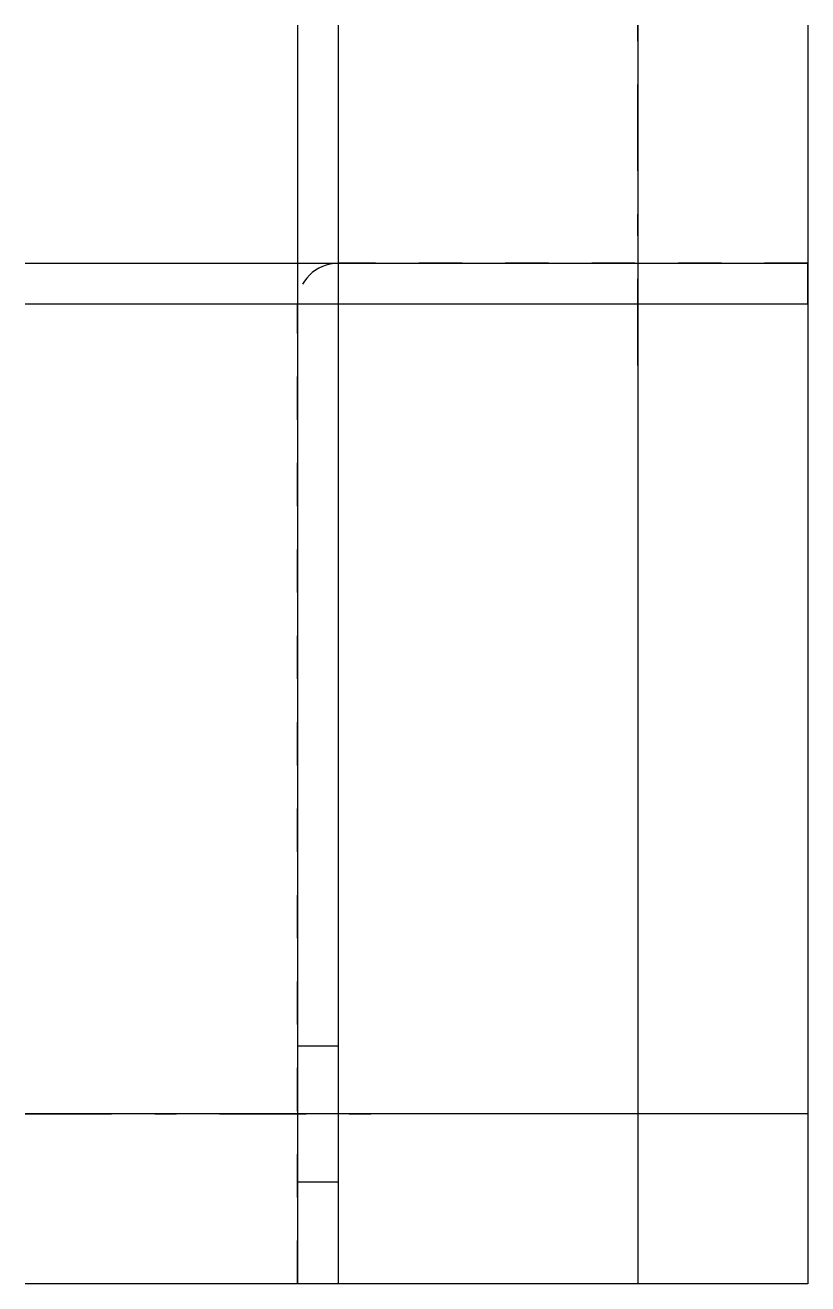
# Model space of a CAD drawing. Extents: x -40 to 75, y -150 to 35.
import ezdxf

# ---------------------------------------------------------------- set-up
doc = ezdxf.new("R2010")
doc.units = 0
doc.linetypes.add('CENTER', pattern=[28.575, 12.7, -6.35, 3.175, -6.35])
doc.linetypes.add('DASHED', pattern=[12.7, 6.35, -6.35])
doc.layers.get('0').update_dxf_attribs({"linetype": 'CONTINUOUS'})

msp = doc.modelspace()

# ---------------------------------------------------------------- linework, layer by layer
at = {"linetype": 'CONTINUOUS'}
for p, q in [((0, 35), (0, -150)), ((6, 35), (6, -150)), ((50, 35), (50, -150)), ((75, 35), (75, -150)), ((-40, 0), (75, 0)), ((75, -6), (-40, -6)), ((0, -115), (6, -115)), ((75, -125), (-40, -125)), ((0, -135), (6, -135)), ((75, -150), (-40, -150))]:
    msp.add_line(p, q, dxfattribs=at)
at = {"linetype": 'CENTER'}
for p, q in [((50, -15), (50, 35)), ((-40, -125), (15, -125))]:
    msp.add_line(p, q, dxfattribs=at)
at = {"linetype": 'DASHED'}
for p, q in [((75, 0), (6, 0)), ((75, -6), (75, 0)), ((0, -150), (0, -6)), ((75, -6), (6, -6)), ((6, -6), (6, -150)), ((6, -150), (0, -150))]:
    msp.add_line(p, q, dxfattribs=at)
msp.add_arc((6, -6), 6, 90, 180, dxfattribs=at)

doc.saveas('drawing.dxf')
